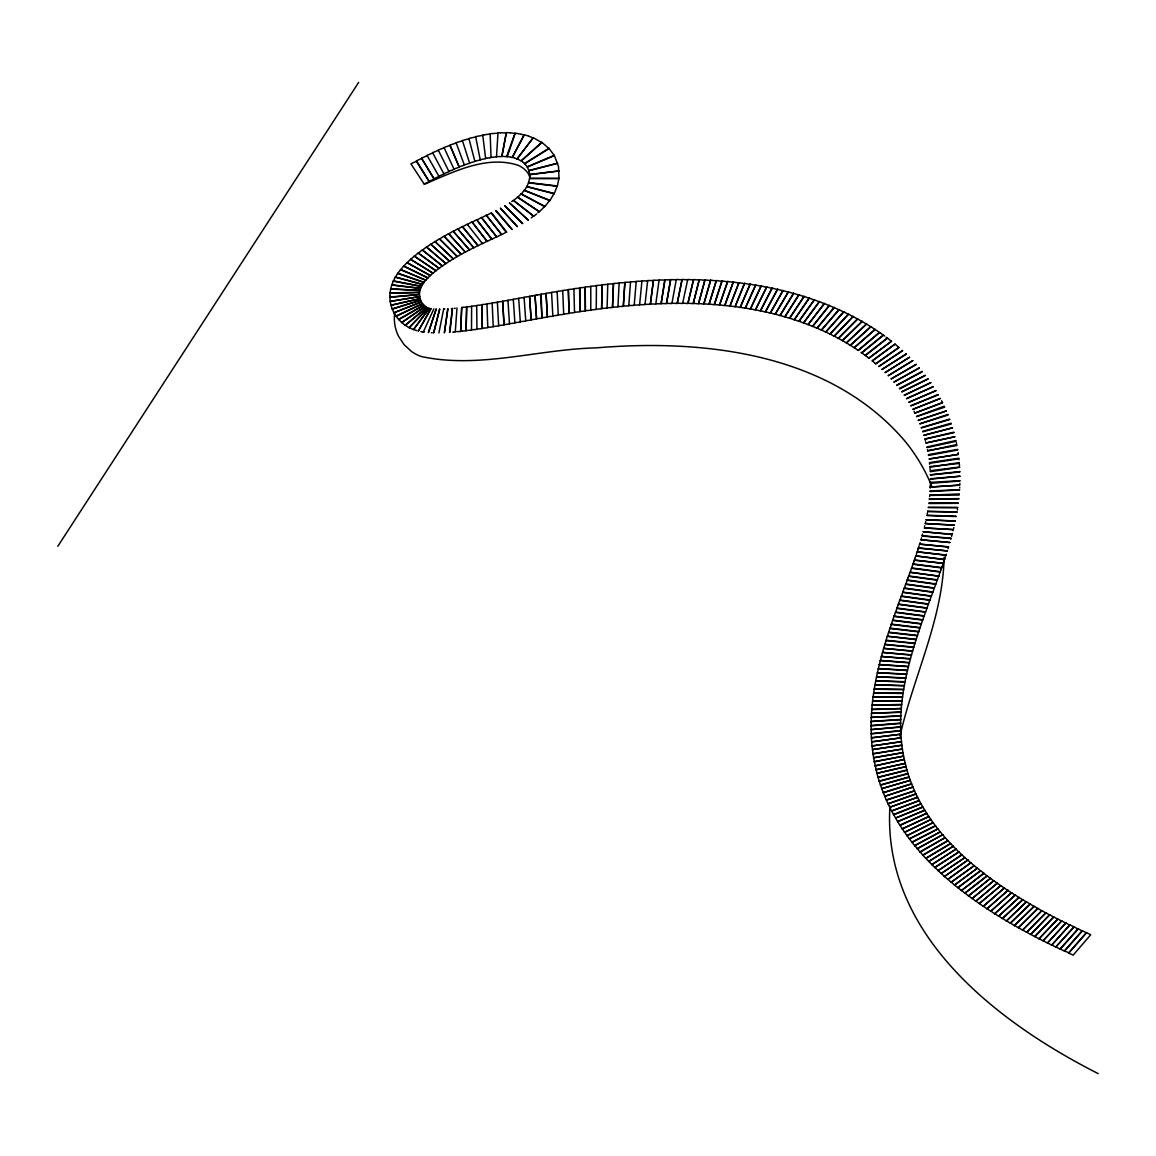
<?xml version="1.0" encoding="UTF-8"?>
<svg xmlns="http://www.w3.org/2000/svg" width="1156" height="1156" viewBox="0 0 1156 1156"><rect width="100%" height="100%" fill="white"/><g stroke="black" fill="none" stroke-linecap="round" stroke-linejoin="round"><path stroke-width="1.5" d="M930.363 483.338L959.957 481.026M930.363 484.581L930.349 485.404M959.87 483.454L959.87 484.205M930.349 485.881L930.334 486.777M930.32 487.124L959.856 485.115L930.248 486.979M930.248 487.254L930.219 488.02M959.726 487.24L959.697 487.991M889.947 806.007C881.797 933.672 996.053 1021.76 1098.2 1073.621M944.134 557.178C942.848 619.443 913.442 676.246 899.989 736.126M959.552 489.682L930.045 490.968M930.016 491.531L959.625 489.956M460.608 331.136L461.706 307.395L462.718 307.351M959.336 493.959L929.742 495.173M929.727 495.317L929.655 496.415M959.177 495.043L929.814 495.389M456.981 307.93L455.262 332.032L454.221 332.061M929.496 498.568L929.424 499.392L958.888 498.8M958.815 498.597L929.352 499.103M929.034 502.701L958.281 503.12M928.384 507.6L957.775 507.701M957.471 509.146L957.37 509.969M927.791 511.183L927.517 512.281M444.381 332.451L447.964 308.695M444.453 332.798L447.69 309.042M927.748 511.53L957.081 512.065M956.98 511.935L927.647 511.313M927.387 513.177L927.228 514.218M927.069 515.186L956.2 516.298M927.011 515.605L956.157 516.515M926.057 519.651L955.391 520.995M955.232 521.168L926.158 519.81M925.725 521.457L925.523 522.57M501.805 156.306L506.299 132.579L510.099 132.839M925.32 523.552L954.48 525.142L925.19 523.538M924.728 525.807L924.569 526.572M953.845 527.598L953.686 528.408M953.425 529.592L924.28 527.945L953.281 529.607M953.252 529.751L953.064 530.633M952.443 533.422L952.269 534.159M923.283 531.803L952.255 534.231M952.009 534.607L923.167 531.644M951.85 535.344L951.605 536.355M922.575 534.13L922.358 535.084M922.026 535.763L951.012 538.19L950.796 539.057M433.746 332.596L439.67 308.97M433.659 332.942L439.685 309.317M921.52 537.829L921.332 538.58M921.014 539.823L949.929 542.54M920.147 542.554L919.743 544.071M948.484 546.802L919.569 544.129M919.526 544.259L919.323 545.011M948.18 547.944L947.963 548.739M919.006 546.181L918.615 547.626M947.371 550.877L918.456 548.175M918.066 548.984L918.269 548.233M918.023 549.129L917.821 549.88M917.777 550.01L917.561 550.762M946.042 555.01L946.287 554.158M917.272 551.788L946.027 555.082M916.925 552.395L916.39 554.244M945.42 556.571L945.666 555.718M891.276 624.11L919.974 627.592L917.431 635.771L888.661 632.534L889.918 628.142L918.644 631.508M945.073 557.77L944.842 558.536M944.524 559.677L915.725 555.935M915.827 556.152L916.058 555.4M944.423 559.388L915.74 555.877M944.77 558.825L944.539 559.605M915.668 556.152L915.379 557.105M944.076 560.588L944.365 559.605M915.277 557.452L915.032 558.261M914.83 558.955L914.454 560.183M943.339 563.044L943.672 561.917M943.296 563.189L914.439 560.255M913.818 561.744L914.353 559.966L943.036 563.463L942.718 564.518M913.37 563.174L913.775 561.874M942.024 566.83L942.429 565.501M913.038 564.273L941.678 567.943M913.327 563.304L913.081 564.128M941.981 566.96L941.692 567.871M912.807 564.46L911.622 568.29L940.233 572.047L940.941 569.749M941.345 568.434L940.984 569.619M896.984 608.388L925.566 612.203L929.843 599.95L901.29 596.005L899.888 600.369L928.456 604.285M909.844 572.769L908.717 576.309L937.299 580.196L938.47 576.468M910.177 572.292L938.759 576.136L910.177 572.292L911.549 567.928L940.16 571.7L938.802 575.991M902.72 592.132L931.303 595.961L929.915 600.311L901.362 596.366L904.238 587.985L932.776 591.959L931.375 596.308L902.836 592.349M428.428 332.321L436.13 308.912M428.457 332.668L436.202 309.259M506.559 156.739L515.056 133.099L520.749 134.168M507.181 156.826L515.128 133.446L510.649 132.897M430.913 308.479L418.4 330.833M418.284 331.136L430.986 308.84M57.8 546.311L358.663 82.379M429.237 308.19L413.472 329.359L416.738 330.63M429.31 308.551L413.545 329.72L409.166 327.495L427.937 307.843M517.007 158.95L533.277 137.694L517.035 158.979L514.68 158.011M1068.765 952.804L1086.423 932.545L1090.7 934.77L1073.187 955.116L1068.693 953.093L1086.495 932.892M1064.445 950.839L1082.247 930.652M1082.319 930.999L1064.503 951.186L1060.139 948.845L1078.086 928.73L1082.117 930.898M1055.717 947.067L1073.953 926.794L1078.158 929.092L1060.211 949.192L1056.194 947.01M1074.025 927.155L1055.919 946.865M1065.76 922.864L1047.423 943.079L1065.832 923.211M1043.146 940.637L1061.699 920.855L1043.203 940.666M1061.454 921.029L1057.798 918.919L1038.955 938.831L1057.74 919.193M428.009 308.204L409.166 327.813L405.221 325.139L426.651 307.279M1030.718 934.554L1049.691 914.728L1030.834 934.323M1049.504 914.916L1045.862 912.705L1026.6 932.372L1045.804 912.98M1014.347 925.58L1034.187 906.29L1014.404 925.624M1010.33 922.965L1030.227 904.021L1010.402 923.326L1006.674 920.841M516.544 197.979L517.57 197.04L539.288 211.49L537.916 212.762M515.735 198.702L513.683 200.436L533.769 216.316L536.543 213.976M1007.96 890.337L986.964 908.818L1008.003 890.38M1004.376 887.967L983.25 906.347L1004.376 887.967L1007.902 890.597M858.027 350.413L879.297 332.437M979.435 903.457L1000.836 885.568L979.435 903.457L983.062 906.217M997.339 883.141L975.808 901.232L997.382 883.184M533.61 216.028L513.264 200.364M861.668 352.638L883.328 334.965L884.615 335.991M972.153 898.617L993.871 880.699L972.196 898.357M512.628 200.869L511.761 201.549M532.367 217.039L531.283 217.877M990.461 878.213L968.482 895.929L990.417 878.473M983.828 873.531L961.431 890.582L983.756 873.17L980.476 870.613L957.876 887.49L961.373 890.539M868.835 357.97L891.637 341.266M891.348 341.295L868.907 358.331L867.78 357.363M509.738 203.08L528.191 220.204M954.495 885.062L977.355 868.113L980.548 870.959L957.948 887.851L954.495 885.062L977.268 868.329L974.176 865.497M974.132 865.757L951.113 882.259L974.132 865.757L971.04 862.838M878.95 366.452L902.518 350.456M902.576 350.817L878.705 366.495M522.772 223.599L505.071 205.956M504.724 205.782L522.368 223.469M961.864 854.631L938.051 870.656L962.095 854.876L964.754 857.579M882.144 369.4L906.29 354.011M961.835 854.891L958.989 851.914L934.843 867.303L937.95 870.54M958.945 851.856L934.915 867.665L931.866 864.385M885.308 372.478L909.642 357.276M500.519 208.485L517.353 226.706M931.837 864.63L956.084 849.068L931.837 864.63L928.803 861.263L953.281 846.25L928.832 861.567L925.884 858.229L950.55 843.389L953.31 846.553M888.372 375.599L912.893 360.614M496.242 210.695L512.122 229.495M495.592 210.695L511.805 229.293M891.218 378.908L916.159 364.415M922.907 854.978L947.862 840.499M920.133 852.16L945.247 837.594L920.075 851.799L922.922 855.267L947.934 840.86L945.42 837.797M491.676 212.964L506.762 232.226M506.14 232.183L491.098 212.906M490.303 213.369L486.416 215.551L501.675 234.697L506.053 232.226M482.457 243.324L478.078 245.794L462.472 226.836L467.169 224.192L482.529 243.67L487.052 241.171L471.951 221.923L467.241 224.539M894.094 381.914L919.251 367.94M945.276 837.898L942.732 834.704L917.3 848.591L914.772 845.571M896.81 385.15L922.315 371.351M896.796 385.382L922.387 371.697M940.233 831.973L937.863 828.78L911.968 842.059L914.627 845.643L940.406 831.944L942.689 834.892M899.397 388.387L925.421 375.31L899.802 388.951M909.411 838.736L935.435 825.644L937.863 829.025L912.041 842.406L909.526 838.909L935.507 826.005L933.181 822.624L906.983 835.716L933.138 822.566M901.868 391.667L928.066 378.807M901.868 391.898L928.037 379.038M424.252 183.963L429.179 181.637L416.276 161.291L410.915 163.82L424.324 184.31C453.296 172.114 486.488 154.745 518.48 165.409A28.582 22.585 -11.3 0 1 528.827 174.643L529.925 177.186M930.927 819.488L904.57 832.32L930.927 819.488L933.138 822.812M904.295 395.063L930.753 382.636M904.368 395.41L930.797 382.694M926.823 813.39L899.96 825.427L897.706 821.569L924.8 810.399L922.806 806.845L895.597 818.043L922.878 807.206L921 803.68L893.574 814.474L897.634 821.685L924.728 810.053L928.86 816.714L902.229 828.895L928.788 816.367L930.97 819.777M906.607 398.502L933.253 386.595M926.722 813.217L899.888 825.066L902.186 828.838M935.999 390.771L908.818 402.23M908.891 402.346L935.768 390.584M427.099 155.713L421.564 158.126L434.006 178.674L439.02 176.492L427.026 155.352L432.647 153.011M438.948 176.146L443.991 174.036L432.575 152.65L438.312 150.381M443.918 173.675L449.019 171.666L438.24 150.034L441.159 148.922M938.412 394.875L911.015 405.713M893.776 814.85L921.029 803.984L919.222 800.429L891.637 810.876L893.617 814.763M912.965 409.224L940.449 398.56M448.947 171.305L451.519 170.337M441.895 148.647L444.106 147.838M452.155 170.091L454.091 169.383L444.034 147.491L450.045 145.396L459.221 167.215L454.019 169.036M942.487 402.49L914.974 413.097M914.858 413.068L942.559 402.852L941.562 400.771M916.535 416.478L944.206 406.19M918.269 420.134L946.331 410.9M918.312 420.423L946.432 410.972M884.759 796.455L912.922 787.092L915.971 794.143L888.068 803.94L886.32 799.894L914.54 790.863L886.392 800.241L883.227 792.481L911.549 783.71L912.965 787.395M947.833 414.44L919.743 423.847L948.122 415.018M456.158 143.055L449.973 145.035L459.163 166.869L464.409 165.178L456.085 142.694L462.443 140.844M464.336 164.817L469.654 163.285L462.386 140.497L468.96 138.807M921.375 427.908L949.784 419.527M880.511 785.199L909.122 777.237L907.922 773.436L879.196 781.023L880.496 785.126L883.343 792.814L911.622 784.071L909.05 776.89L880.467 784.91M922.604 431.376L951.085 423.212M951.374 423.934L922.748 431.838M469.582 162.924L474.928 161.551L468.888 138.445L470.579 138.055M923.832 435.205L952.602 427.792L923.89 435.407M878.04 777.164L906.882 769.968L908.052 773.855L879.268 781.369L876.826 772.786L874.384 761.891L903.558 756.096L906.94 770.315L878.098 777.453M924.901 438.977L953.859 432.185M924.973 439.15L954.003 432.647M474.87 161.19L476.214 160.872M905.914 766.471L876.956 773.321L905.972 766.717M925.97 442.965L955.044 436.693L925.97 442.994M471.417 137.867L475.723 136.957M476.879 160.727L480.26 160.005L475.651 136.596L482.789 135.353M876.103 769.867L905.134 763.379L876.031 769.621M480.188 159.658L485.65 158.704L482.717 134.992L484.552 134.732M956.951 445.494L927.647 450.623M874.312 761.544L903.573 756.168L902.937 752.657L873.661 757.931L874.37 761.818M873.604 757.585L902.937 752.643L902.359 749.059L873.055 753.958L872.043 745.967L901.478 741.617L901.897 745.432L872.477 749.579L901.825 745.071L902.374 749.045L872.982 753.611L873.647 757.787M957.645 449.381L928.369 454.64M957.732 449.987L928.485 455.435M958.382 454.322L929.005 459.004L958.382 454.409M485.578 158.343L486.936 158.155M959.003 459.741L958.902 458.845L929.525 463.325M484.725 134.703L490.216 134.067M487.63 158.054L489.002 157.895M871.711 741.704L901.116 737.817L901.463 741.704L872.043 745.909L871.393 737.673L900.871 734.161L900.697 730.491L871.205 733.569L871.451 737.962L900.871 734.219L901.145 737.788L871.696 742.036M518.741 298.523L513.278 299.158L514.911 323.03L509.42 323.666M520.258 321.686L525.749 321.05L524.087 297.179L529.607 296.528L531.168 320.053L525.677 320.689M930.118 470.738L959.625 467.038M930.175 471.691L959.61 467.356M524.159 297.526L518.668 298.176L520.33 322.047L514.839 322.683M513.351 299.505L507.932 300.141L509.493 324.027L504.002 324.634L502.629 301.095L508.004 300.488M489.682 157.808L491.054 157.664L490.144 133.706L498.063 133.2M551.643 292.627L546.037 293.234L547.352 316.787L552.843 316.195L551.571 292.28L557.206 291.688M497.456 302.366L492.167 302.915L493.236 326.859L487.731 327.394M552.77 315.848L558.276 315.27L557.134 291.341L562.784 290.777M498.583 325.587L504.074 324.995L502.701 301.441L497.383 302.019L498.655 325.934L493.164 326.498M558.204 314.923L563.695 314.374L562.712 290.416L568.362 289.881L569.113 313.493L563.622 314.013M930.291 474.769L959.856 471.561M930.363 474.986L959.87 471.951M492.239 303.277L486.965 303.782L487.803 327.74L482.298 328.246L481.806 304.606L487.037 304.144M490.982 157.317L496.488 156.956L497.99 132.853L500.028 132.81M573.968 289.014L568.304 289.52L569.041 313.132L574.532 312.64L573.896 288.653L579.59 288.162L579.965 311.802L574.46 312.279M930.436 478.757L959.899 476.2M930.392 479.148L959.971 476.258M476.763 305.748L471.619 306.123L471.518 330.168L466.027 330.515L466.634 306.802L471.691 306.485M476.879 329.055L482.37 328.593L481.879 304.967L476.691 305.401L476.951 329.402L471.446 329.807M959.885 480.665L930.436 482.384M590.846 286.572L585.225 286.991L585.312 310.661L590.803 310.241L590.774 286.211L596.496 285.821M590.73 309.895L596.236 309.505L596.424 285.474L602.16 285.113L601.655 308.811L596.164 309.158M607.839 284.434L602.088 284.752L601.582 308.464L607.088 308.146L607.767 284.073L613.518 283.798L612.521 307.525L607.102 307.785M462.949 307.351L466.706 307.149L466.099 330.862L461.981 331.078M461.938 331.078L460.695 331.136M461.706 307.756L460.68 331.497L459.481 331.541M619.211 283.191L613.446 283.437L612.449 307.164L617.94 306.932L619.139 282.844L624.905 282.642L623.359 306.398L617.868 306.586M459.048 331.555L456.649 331.642M496.415 156.609L497.774 156.58M630.612 282.136L624.832 282.281L623.286 306.037L628.777 305.892L630.54 281.775L636.32 281.659M628.705 305.531L634.182 305.43L636.248 281.313L642.028 281.24M455.262 308.32L454.366 308.334M453.629 332.075L452.82 332.09M634.109 305.083L639.586 305.011L641.956 280.894L647.736 280.879M500.548 132.81L506.371 132.926L501.877 156.652L500.519 156.595M639.514 304.664L644.99 304.649L647.678 280.518L653.458 280.561L650.395 304.331L644.918 304.303M452.531 308.363L449.944 332.133M928.947 503.525L958.367 503.322M449.511 332.48L452.314 308.71L451.375 308.71M498.467 156.58L499.84 156.58M928.311 507.253L957.688 507.426M659.18 280.301L653.386 280.2L650.322 303.97L655.784 304.057L659.108 279.94L664.917 280.084L661.16 303.84L655.712 303.71M444.728 308.941L443.947 308.912M676.361 279.824L670.567 279.579L666.477 303.32L671.911 303.551L676.289 279.477L682.083 279.795L677.272 303.493L671.838 303.204M443.673 308.898L438.904 332.957M502.484 156.335L503.843 156.436M687.806 279.81L682.011 279.434L677.199 303.147L682.618 303.493L687.733 279.463L693.542 279.897L687.965 303.551L682.546 303.147M922.112 536.052L951.085 538.552M920.884 539.736L949.784 542.467M504.507 156.494L505.851 156.638M919.728 544.129L948.57 547.077M886.031 640.236L914.873 643.198L913.76 647.432L884.875 644.629L887.302 636.205L916.101 639.311L914.945 643.545L886.103 640.597M432.301 332.798L431.434 332.711M918.384 547.814L947.183 550.95M917.084 551.846L945.825 555.155M918.717 631.87L889.99 628.503L894.05 616.076L922.69 619.746L920.046 627.939L891.348 624.471M892.649 620.093L921.318 623.676M892.721 620.44L921.39 624.023M912.965 563.911L941.605 567.596M896.912 608.042L925.508 611.856L924.164 616.162L895.539 612.405L899.816 600.022L928.384 603.938M898.357 604.024L926.939 607.897M898.429 604.386L927.011 608.258M507.152 156.479L510.374 157.086M433.847 308.869L423.284 332.09L421.998 331.801M424.512 332.003L423.226 331.743M521.327 134.298L524.232 135.05L512.281 157.577L511.01 157.245M421.723 331.743L420.914 331.541M514.073 157.794L512.253 157.23L524.159 134.688L528.191 135.975M528.769 136.177L533.277 138.012M533.35 137.723L541.846 142.607L521.24 161.06L517.035 158.647M1086.293 932.791L1082.377 930.725M1068.968 952.92L1064.647 950.955M1073.953 926.794L1070.167 925.017M1055.659 947.039L1051.859 944.943M1069.719 925.089L1065.89 922.936M1051.396 944.987L1047.625 942.877M1065.644 923.109L1061.902 920.971M1047.163 942.92L1043.478 940.825M1043.015 940.868L1039.157 938.629M1057.48 919.049L1053.665 916.795L1034.779 936.374L1038.753 938.715M1049.995 914.916L1053.737 917.142L1034.851 936.721L1030.964 934.409M1030.444 934.409L1026.846 932.213M1045.616 912.864L1042.192 910.74M1026.398 932.242L1022.757 929.988M1041.57 910.668L1037.987 908.414M1041.758 910.784L1022.511 930.147L1041.932 910.596M1022.309 930.031L1018.436 927.589L1037.929 908.37L1018.45 927.892L1014.462 925.349M1037.741 908.573L1034.374 906.405M1034.013 906.477L1030.531 904.223M1014.289 925.537L1010.647 923.167M1030.227 904.021L1026.615 901.926M1026.383 902.07L1022.67 899.57L1002.425 918.269L1006.312 920.899M1019.187 897.461L1022.742 899.917L1002.483 918.63L998.697 916.014M1018.768 897.49L1015.459 895.163M1018.956 897.605L998.582 916.231L1019.057 897.388M998.322 916.058L994.854 913.616M1015.185 895.264L1011.746 892.808M994.55 913.717L991.125 911.26M1011.471 892.909L1008.061 890.423M990.591 911.174L987.065 908.602M990.764 911.304L1011.572 892.678L990.88 911.087M986.776 908.688L983.236 906.044M878.777 332.032L875.049 329.272L854.183 347.551L857.55 350.051M1004.275 888.184L1000.937 885.655M879.759 332.48L858.431 350.427M880.28 332.885L883.401 335.312L861.74 352.985L861.032 352.436M1000.735 885.785L997.556 883.314M979.334 903.674L975.924 901.015M997.296 883.415L994.044 880.829M975.635 901.088L972.312 898.458M862.13 352.999L863.749 354.314M993.784 880.915L990.62 878.343M971.979 898.487L968.641 895.77M886.146 337.234L887.418 338.274L865.353 355.629L864.211 354.69M990.316 878.387L987.094 875.713L964.899 892.952L968.309 895.784M522.584 161.797L521.168 160.713L541.774 142.246L549.028 148.618L524.694 163.82L523.09 162.23M867.332 356.987L865.295 355.268L887.346 337.913L890.843 340.876M983.915 873.315L987.152 876.06L964.957 893.299L961.474 890.337M894.946 344.185L872.245 360.99M509.406 202.921L528.119 219.857M954.336 884.918L951.142 881.999M897.504 346.236L895.105 344.04L872.289 360.744L874.456 362.724M950.998 882.158L947.906 879.254M897.981 346.684L898.935 347.566L875.742 363.923L874.875 363.114M898.978 347.335L875.771 363.663M970.852 862.954L968.005 860.208M947.66 879.311L944.553 876.32M967.832 860.324L964.971 857.506L941.186 873.546M944.365 876.421L941.316 873.401L964.855 857.665M941.085 873.445L938.123 870.454M905.639 353.606L906.145 354.126L881.912 369.443M958.916 852.117L956.171 849.169M909.382 357.276L885.135 372.564M500.447 208.138L517.194 226.403M956.113 849.371L953.382 846.351M912.691 360.672L888.198 375.686M916.347 364.371L891.16 378.865M947.949 840.614L950.622 843.75L925.869 858.475L922.965 855.324M920.089 852.102L917.344 848.649M919.309 367.998L894.036 382.101M942.689 834.646L917.286 848.836M940.29 831.785L914.671 845.686M909.353 838.909L906.983 835.47M906.896 835.6L904.527 832.031M904.527 832.262L902.186 828.592M933.326 386.725L906.607 398.733M938.08 394.485L910.957 405.814M940.247 398.372L912.951 409.397M891.724 811.064L919.266 800.718L917.532 797.149L889.773 807.249L887.967 803.695L915.899 793.782L917.575 797.438L889.701 807.293L891.522 810.862M914.02 411.334L914.801 412.952M916.592 416.608L944.727 407.158M912.922 787.092L884.716 796.166M949.625 419.093L921.274 427.648M925.349 440.537L925.537 441.26M955.925 440.523L926.895 446.967M956.099 441.274L927.04 447.618M956.388 442.676L956.561 443.499M927.473 449.756L927.632 450.493M956.763 444.54L927.719 451.013M958.136 452.603L958.252 453.427M958.859 458.224L929.467 462.602M929.54 463.469L929.626 464.221M959.292 462.588L929.886 467.27M929.858 466.533L959.336 463.44M959.408 464.264L959.509 465.536M930.002 468.628L930.074 469.452M930.421 481.488L930.436 482.254M394.716 312.799A63.999 50.575 -11.3 0 0 398.589 336.353L404.109 344.676L411.464 351.453A43.422 34.304 -11.3 0 0 420.986 356.438C478.757 369.125 537.988 349.242 596.106 347.884C704.871 338.737 830.615 353.274 905.451 441.722A262.672 207.545 -11.3 0 1 931.577 485.766M389.89 296.008L389.904 297.381L419.426 294.448L420.582 300.43L392.245 309.158L391.003 305.242L420.004 298.653L390.988 305.271L390.208 301.441L419.556 296.586L390.193 301.384L389.832 297.034L419.368 294.505L419.469 292.237L390.005 292.974L389.89 296.008M871.133 722.543L871.147 725.852L900.668 723.454L900.654 719.393L871.133 721.445L871.133 722.543M529.723 176.377L529.621 178.458L558.94 178.284L557.337 186.318L528.639 182.85L529.52 178.443L559.013 178.645L558.521 166.522L554.273 155.309L527.223 166.753L528.957 170.813L557.669 163.227L528.884 170.452L529.708 174.744L559.157 170.929L529.636 174.397L529.723 176.449M871.205 721.517L900.726 719.74L900.784 715.665L871.263 717.385L871.205 721.517M871.335 717.457L900.856 716.026L900.986 711.937L871.48 713.324L871.335 717.457M871.552 713.397L901.059 712.284L901.593 704.438L872.115 705.189L871.826 709.611L901.333 708.541L871.769 709.264L871.552 713.397M872.216 705.276L901.666 704.784L901.998 700.666L872.549 701.128L872.216 705.276M390.078 293.263L419.541 292.598L419.845 290.228L390.641 288.899L390.078 293.263M872.65 701.201L902.07 701.027L902.475 696.895L873.055 697.054L872.65 701.201M873.156 697.14L902.547 697.241L903.009 693.109L873.618 692.993L873.156 697.14M873.719 693.065L903.082 693.47L903.602 689.323L874.239 688.918L873.719 693.065M874.326 689.207L903.674 689.67L904.252 685.508L874.933 684.843L874.326 689.207M875.078 684.785L904.324 685.855L904.975 681.693L875.699 680.768L875.078 684.785M664.845 279.723L661.087 303.479L666.535 303.667L670.639 279.925L664.845 279.723M875.8 680.855L905.047 682.054L905.74 677.878L876.508 676.708L875.8 680.855M876.624 676.78L905.813 678.24L906.564 674.049L877.375 672.648L876.624 676.78M390.627 288.971L419.917 290.589L420.481 288.234L391.754 284.853L390.771 288.913M877.491 672.72L906.636 674.41L907.446 670.22L878.285 668.587L877.491 672.72M878.415 668.659L907.518 670.567L908.37 666.376L879.268 664.527L878.415 668.659M879.384 664.599L908.443 666.737L909.338 662.533L880.28 660.466L879.384 664.599M880.41 660.538L909.411 662.879L910.364 658.674L881.349 656.42L880.41 660.538M881.479 656.492L910.437 659.036L911.434 654.816L882.462 652.36L881.479 656.492M693.47 279.55L687.892 303.204L693.282 303.667L699.25 280.041L693.47 279.55M882.592 652.446L911.506 655.177L912.546 650.944L883.618 648.314L882.592 652.446M883.748 648.4L912.619 651.305L913.688 647.071L884.802 644.282L883.748 648.4M699.178 279.694L693.21 303.305L698.585 303.84L704.958 280.258L699.178 279.694M704.885 279.897L698.513 303.479L703.86 304.071L710.637 280.532L704.885 279.897M887.447 636.291L916.173 639.658L917.358 635.41L888.603 632.173L887.447 636.291M391.711 284.997L420.553 288.581L421.348 286.24L393.329 280.865L391.855 285.07M710.579 280.186L703.802 303.725L709.134 304.375L716.315 280.879L710.579 280.186M528.567 182.504L526.905 186.737L554.186 193.789L557.264 185.971L528.567 182.504M716.258 280.532L709.062 304.014L714.379 304.736L721.994 281.298L716.258 280.532M894.383 615.599L894.123 616.423L922.763 620.093L924.092 615.801L895.481 612.059L894.383 615.599M908.139 577.595L907.258 580.326L935.811 584.257L937.227 579.85L908.659 575.963L908.139 577.595M905.712 583.982L904.31 588.346L932.849 592.305L934.265 587.942L905.712 583.982M907.185 579.98L905.784 584.344L934.337 588.288L935.739 583.91L907.185 579.98M721.922 280.951L714.307 304.375L719.61 305.155L727.644 281.789L721.922 280.951M727.572 281.443L719.538 304.808L724.812 305.646L733.28 282.353L727.572 281.443M733.207 281.992L724.74 305.3L730 306.21L738.901 282.989L733.207 281.992M738.829 282.628L729.927 305.849L735.144 306.831L744.507 283.697L738.829 282.628M393.416 281.139L421.42 286.601L422.489 284.275L395.338 276.949L393.416 281.139M744.435 283.336L735.072 306.485L740.274 307.525L750.085 284.477L744.435 283.336M750.013 284.13L740.201 307.178L745.374 308.291L755.634 285.344L750.013 284.13M755.562 284.983L745.302 307.944L750.446 309.129L761.154 286.283L755.562 284.983M761.082 285.937L750.374 308.768L755.475 310.039L766.659 287.309L761.082 285.937M766.587 286.948L755.403 309.678L760.475 311.007L772.121 288.408L766.587 286.948M526.804 186.463L524.405 190.523L549.866 200.638L554.129 193.442L526.804 186.463M395.439 277.238L422.547 284.636L423.92 282.237L397.78 273.163L395.482 277.18M772.049 288.046L760.402 310.661L765.431 312.062L777.54 289.578L772.049 288.046M777.468 289.231L765.359 311.715L770.373 313.189L782.959 290.85L777.468 289.231M782.887 290.503L770.315 312.843L775.257 314.389L788.305 292.193L782.887 290.503M788.233 291.847L775.185 314.027L780.098 315.66L793.608 293.61L788.233 291.847M793.536 293.263L780.025 315.299L784.895 316.99L798.854 295.112L793.536 293.263M397.924 273.38L400.568 269.478L425.711 280.041L423.992 282.584L397.837 273.51M798.782 294.766L784.823 316.643L789.649 318.406L804.056 296.687L798.782 294.766M803.984 296.341L789.577 318.045L794.345 319.88L809.214 298.349L803.984 296.341M809.142 297.988L794.273 319.533L798.998 321.44L814.315 300.083L809.142 297.988M524.289 190.22L521.24 194.107L544.794 206.649L549.794 200.291L524.289 190.22M814.243 299.722L798.926 321.079L803.593 323.059L819.358 301.889L814.243 299.722M400.727 269.709L425.784 280.388L427.836 277.743L403.661 265.938L400.814 269.594M819.286 301.528L803.536 322.712L808.145 324.749L824.358 303.782L819.286 301.528M824.286 303.421L808.087 324.403L812.654 326.512L829.285 305.748L824.286 303.421M829.213 305.386L812.581 326.165L817.09 328.347L834.17 307.785L829.213 305.386M403.776 266.227L427.908 278.105L430.263 275.388L406.999 262.513L403.776 266.227M834.097 307.424L817.017 328.001L821.468 330.255L838.981 309.909L834.097 307.424M838.909 309.548L821.41 329.894L825.803 332.22L843.736 312.106L838.909 309.548M521.168 193.76L517.642 197.387L539.346 211.837L544.736 206.303L521.125 193.818M843.663 311.744L825.731 331.859L830.066 334.257L848.432 314.374L843.663 311.744M407.129 262.802L430.335 275.735L432.951 272.989L410.553 259.204L407.172 262.744M1069.849 924.843L1051.671 945.146L1069.907 924.872M848.36 314.027L829.994 333.896L834.271 336.367L853.056 316.73L848.36 314.027M852.998 316.383L834.198 336.006L838.403 338.535L857.622 319.157L852.998 316.383M857.55 318.81L838.331 338.188L842.464 340.774L862.101 321.657L857.55 318.81M410.683 259.493L433.023 273.351L435.884 270.576L414.296 256.011L410.683 259.493M862.029 321.31L842.406 340.428L846.467 343.086L866.523 324.244L862.029 321.31M866.451 323.882L846.394 342.74L850.397 345.471L870.858 326.902L866.451 323.882M1026.441 901.81L1006.428 920.985L1026.441 901.81M414.426 256.3L435.957 270.923L439.034 268.163L418.197 252.918L414.426 256.3M870.786 326.541L850.325 345.109L854.255 347.913L875.121 329.633L870.786 326.541M1015.228 894.99L994.68 913.804L1015.286 895.033M418.328 253.207L439.107 268.51L442.358 265.75L422.229 249.913L418.385 253.164M426.709 307.626L405.236 325.443L401.739 322.394L425.148 306.268L426.709 307.626M422.475 250.115L442.43 266.111L445.869 263.366L426.362 247.023L422.475 250.115M426.766 247.124L445.927 263.727L449.511 261.01L430.61 244.205L426.766 247.124M430.957 244.364L449.583 261.357L453.282 258.684L434.959 241.459L430.957 244.364M435.09 241.763L453.354 259.031L457.184 256.372L439.367 238.801L435.09 241.763M970.939 862.752L947.761 879.413L970.939 862.752M967.861 860.064L944.466 876.523L967.861 860.064M425.22 306.615L401.753 322.697L398.69 319.359L423.732 304.996L425.22 306.615M439.641 239.017L457.256 256.733L461.172 254.118L443.861 236.214L439.641 239.017M444.28 236.33L461.244 254.465L465.261 251.892L448.412 233.685L444.28 236.33M448.904 233.772L465.333 252.239L469.437 249.696L453.022 231.229L448.904 233.772M548.956 148.271L524.636 163.458L527.295 167.114L554.345 155.655L548.956 148.271M453.455 231.359L469.509 250.057L473.685 247.557L457.689 228.83L453.455 231.359M457.906 229.09L473.758 247.904L478.006 245.433L462.4 226.475L457.906 229.09M423.804 305.343L398.704 319.648L396.031 316.007L422.46 303.508L423.804 305.343M486.344 215.204L481.619 217.805L496.69 237.052L501.603 234.35L486.344 215.204M472.24 222.154L487.11 241.517L491.777 238.974L476.749 219.683L472.24 222.154M481.546 217.458L476.821 220.045L491.849 239.321L496.618 236.705L481.546 217.458M422.532 303.869L396.103 316.354L393.921 312.785L421.362 302.048L422.532 303.869M416.536 160.785L429.107 181.29L434.078 179.036L421.637 158.473L416.536 160.785M421.376 301.861L393.893 312.727L392.202 308.869L420.509 300.069L421.391 301.889M910.263 780.314L881.782 788.652L910.22 780.372M904.223 759.42L875.179 765.836L904.223 759.42M532.309 295.864L529.535 296.182L531.095 319.706L536.586 319.07L535.084 295.546L532.309 295.864M537.179 294.939L535.011 295.185L536.514 318.724L542.005 318.102L540.589 294.563L537.179 294.939M541.124 294.144L541.933 317.741L547.424 317.134L546.109 293.595L541.124 294.144M900.77 730.838L871.263 733.93L871.075 725.491L900.596 723.107L900.683 727.153L871.162 729.609L900.611 726.806L900.77 730.838M580.139 287.757L579.893 311.455L585.384 311.007L585.211 287.353L580.139 287.757"/></g></svg>
